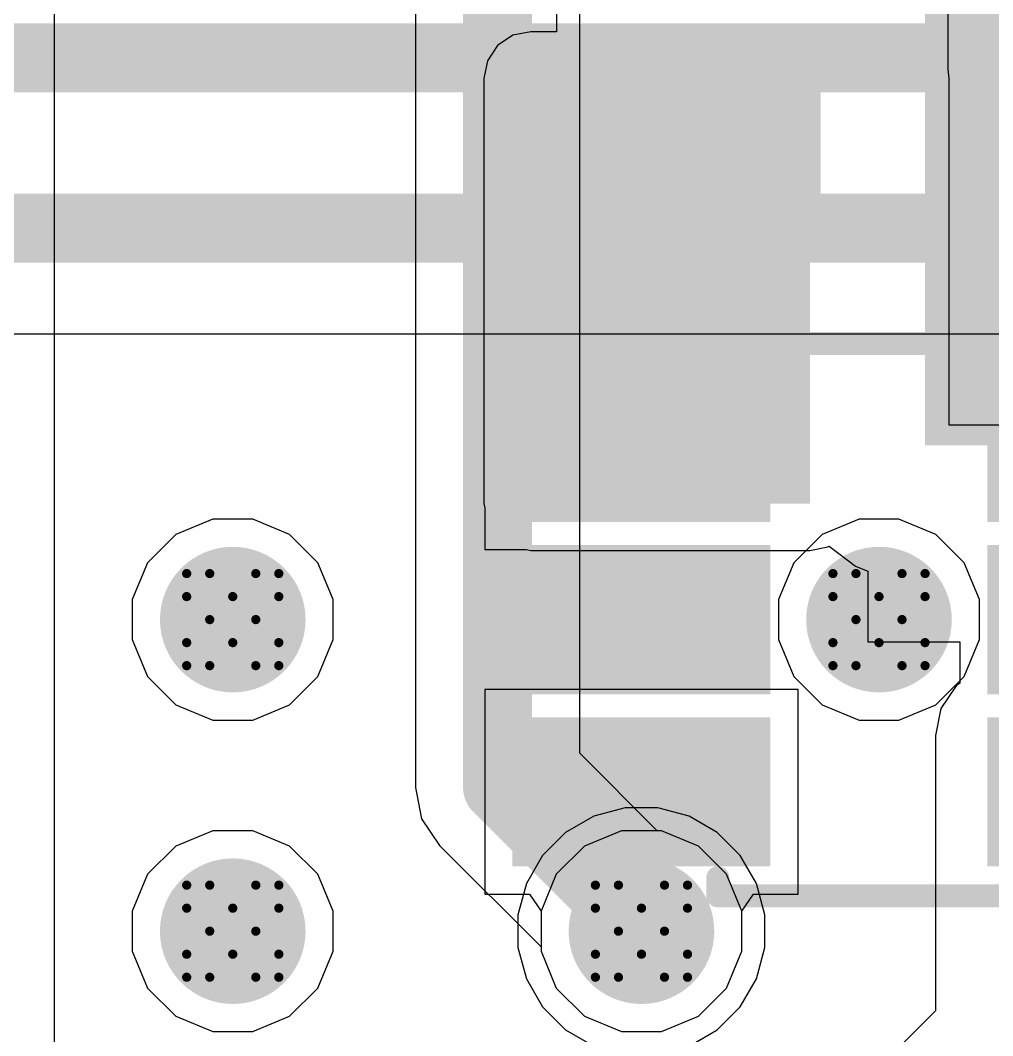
# Model space of a CAD drawing. Header units: inches. Extents: x 0 to 5379, y 0 to 5429.
# Drawn here: x 88.13 to 93.5, y 54.73 to 60.33 of the extents above; entities that cross this region are included whole.
import ezdxf

# ---------------------------------------------------------------- set-up
doc = ezdxf.new("R2010")
doc.units = ezdxf.units.IN
for name, color, linetype in [('Bottom Layer', 5, 'Continuous'), ('Bottom Solder', 6, 'Continuous'), ('Drill Drawing', 1, 'Continuous'), ('GND01', 16, 'Continuous'), ('GND02', 76, 'Continuous'), ('PWR', 156, 'Continuous'), ('SIG 01', 90, 'Continuous'), ('Top Layer', 1, 'Continuous'), ('Top Overlay', 2, 'Continuous'), ('Top Paste', 8, 'Continuous'), ('Top Solder', 216, 'Continuous'), ('Via Holes', 16, 'Continuous')]:
    doc.layers.add(name, color=color, linetype=linetype)

# ---------------------------------------------------------------- blocks, each defined once
blk = doc.blocks.new('SOT_23_6_46')
at = {"layer": 'Top Layer'}
for points in [[(-1.92, 1.26), (-0.7, 1.26), (-0.7, 0.64), (-1.92, 0.64)], [(0.7, 1.26), (1.92, 1.26), (1.92, 0.64), (0.7, 0.64)], [(-1.92, 0.31), (-0.7, 0.31), (-0.7, -0.31), (-1.92, -0.31)], [(0.7, 0.31), (1.92, 0.31), (1.92, -0.31), (0.7, -0.31)], [(-1.92, -0.64), (-0.7, -0.64), (-0.7, -1.26), (-1.92, -1.26)], [(0.7, -0.64), (1.92, -0.64), (1.92, -1.26), (0.7, -1.26)]]:
    blk.add_hatch(color=1, dxfattribs=at).paths.add_polyline_path(points)
at = {"layer": 'Top Paste'}
for points in [[(-1.92, 1.26), (-0.7, 1.26), (-0.7, 0.64), (-1.92, 0.64)], [(0.7, 1.26), (1.92, 1.26), (1.92, 0.64), (0.7, 0.64)], [(-1.92, 0.31), (-0.7, 0.31), (-0.7, -0.31), (-1.92, -0.31)], [(0.7, 0.31), (1.92, 0.31), (1.92, -0.31), (0.7, -0.31)], [(-1.92, -0.64), (-0.7, -0.64), (-0.7, -1.26), (-1.92, -1.26)], [(0.7, -0.64), (1.92, -0.64), (1.92, -1.26), (0.7, -1.26)]]:
    blk.add_hatch(color=8, dxfattribs=at).paths.add_polyline_path(points)
at = {"layer": 'Top Solder'}
for points in [[(-2.0216, 1.3616), (-0.5984, 1.3616), (-0.5984, 0.5384), (-2.0216, 0.5384)], [(0.5984, 1.3616), (2.0216, 1.3616), (2.0216, 0.5384), (0.5984, 0.5384)], [(-2.0216, 0.4116), (-0.5984, 0.4116), (-0.5984, -0.4116), (-2.0216, -0.4116)], [(0.5984, 0.4116), (2.0216, 0.4116), (2.0216, -0.4116), (0.5984, -0.4116)], [(-2.0216, -0.5384), (-0.5984, -0.5384), (-0.5984, -1.3616), (-2.0216, -1.3616)], [(0.5984, -0.5384), (2.0216, -0.5384), (2.0216, -1.3616), (0.5984, -1.3616)]]:
    blk.add_hatch(color=216, dxfattribs=at).paths.add_polyline_path(points)
at = {"layer": 'Top Overlay'}
for points in [[(-0.889, 1.524, 0.127, 0.127, 0), (0.8636, 1.524, 0.127, 0.127, 0)], [(-0.889, 1.424, 0.127, 0.127, 0), (-0.889, 1.524, 0.127, 0.127, 0)], [(0.8636, 1.424, 0.127, 0.127, 0), (0.8636, 1.524, 0.127, 0.127, 0)], [(-2.1844, 1.0922, 0.127, 0.127, 0), (-2.0574, 0.9652, 0.127, 0.127, 0)], [(-2.1844, 0.8382, 0.127, 0.127, 0), (-2.1844, 1.0922, 0.127, 0.127, 0)], [(-2.1844, 0.8382, 0.127, 0.127, 0), (-2.0574, 0.9652, 0.127, 0.127, 0)], [(-0.889, -1.524, 0.127, 0.127, 0), (-0.889, -1.424, 0.127, 0.127, 0)], [(0.8636, -1.524, 0.127, 0.127, 0), (0.8636, -1.424, 0.127, 0.127, 0)], [(-0.889, -1.524, 0.127, 0.127, 0), (0.8636, -1.524, 0.127, 0.127, 0)]]:
    blk.add_lwpolyline(points, format="xyseb", dxfattribs=at)
for points in [[(-0.9207, 1.524, 0.0635, 0.0635, 1), (-0.8572, 1.524, 0.0635, 0.0635, 1)], [(-0.9207, 1.524, 0.0635, 0.0635, 1), (-0.8572, 1.524, 0.0635, 0.0635, 1)], [(0.8318, 1.524, 0.0635, 0.0635, 1), (0.8953, 1.524, 0.0635, 0.0635, 1)], [(0.8318, 1.524, 0.0635, 0.0635, 1), (0.8953, 1.524, 0.0635, 0.0635, 1)], [(-0.9207, 1.424, 0.0635, 0.0635, 1), (-0.8572, 1.424, 0.0635, 0.0635, 1)], [(0.8318, 1.424, 0.0635, 0.0635, 1), (0.8953, 1.424, 0.0635, 0.0635, 1)], [(-2.2161, 1.0922, 0.0635, 0.0635, 1), (-2.1526, 1.0922, 0.0635, 0.0635, 1)], [(-2.2161, 1.0922, 0.0635, 0.0635, 1), (-2.1526, 1.0922, 0.0635, 0.0635, 1)], [(-2.0892, 0.9652, 0.0635, 0.0635, 1), (-2.0257, 0.9652, 0.0635, 0.0635, 1)], [(-2.0892, 0.9652, 0.0635, 0.0635, 1), (-2.0257, 0.9652, 0.0635, 0.0635, 1)], [(-2.2161, 0.8382, 0.0635, 0.0635, 1), (-2.1526, 0.8382, 0.0635, 0.0635, 1)], [(-2.2161, 0.8382, 0.0635, 0.0635, 1), (-2.1526, 0.8382, 0.0635, 0.0635, 1)], [(-0.9207, -1.424, 0.0635, 0.0635, 1), (-0.8572, -1.424, 0.0635, 0.0635, 1)], [(0.8318, -1.424, 0.0635, 0.0635, 1), (0.8953, -1.424, 0.0635, 0.0635, 1)], [(-0.9207, -1.524, 0.0635, 0.0635, 1), (-0.8572, -1.524, 0.0635, 0.0635, 1)], [(-0.9207, -1.524, 0.0635, 0.0635, 1), (-0.8572, -1.524, 0.0635, 0.0635, 1)], [(0.8318, -1.524, 0.0635, 0.0635, 1), (0.8953, -1.524, 0.0635, 0.0635, 1)], [(0.8318, -1.524, 0.0635, 0.0635, 1), (0.8953, -1.524, 0.0635, 0.0635, 1)]]:
    blk.add_lwpolyline(points, format="xyseb", close=True, dxfattribs=at)
blk = doc.blocks.new('C___0603_53')
at = {"layer": 'Top Layer'}
for points in [[(-0.381, 0.4445), (-0.381, -0.4445), (-1.143, -0.4445), (-1.143, 0.4445)], [(1.143, 0.4445), (1.143, -0.4445), (0.381, -0.4445), (0.381, 0.4445)]]:
    blk.add_hatch(color=1, dxfattribs=at).paths.add_polyline_path(points)
at = {"layer": 'Top Paste'}
for points in [[(-0.381, 0.4445), (-0.381, -0.4445), (-1.143, -0.4445), (-1.143, 0.4445)], [(1.143, 0.4445), (1.143, -0.4445), (0.381, -0.4445), (0.381, 0.4445)]]:
    blk.add_hatch(color=8, dxfattribs=at).paths.add_polyline_path(points)
at = {"layer": 'Top Solder'}
for points in [[(-0.321, 0.5045), (-0.321, -0.5045), (-1.203, -0.5045), (-1.203, 0.5045)], [(1.203, 0.5045), (1.203, -0.5045), (0.321, -0.5045), (0.321, 0.5045)]]:
    blk.add_hatch(color=216, dxfattribs=at).paths.add_polyline_path(points)
at = {"layer": 'Top Overlay'}
for points in [[(-1.2446, -0.5334, 0.127, 0.127, 0), (-1.2446, 0.5334, 0.127, 0.127, 0)], [(-1.2446, 0.5334, 0.127, 0.127, 0), (-0.4572, 0.5334, 0.127, 0.127, 0)], [(0.4572, 0.5334, 0.127, 0.127, 0), (1.2446, 0.5334, 0.127, 0.127, 0)], [(1.2446, -0.5334, 0.127, 0.127, 0), (1.2446, 0.5334, 0.127, 0.127, 0)], [(-1.2446, -0.5334, 0.127, 0.127, 0), (-0.4572, -0.5334, 0.127, 0.127, 0)], [(0.4572, -0.5334, 0.127, 0.127, 0), (1.2446, -0.5334, 0.127, 0.127, 0)]]:
    blk.add_lwpolyline(points, format="xyseb", dxfattribs=at)
for points in [[(-1.2764, 0.5334, 0.0635, 0.0635, 1), (-1.2128, 0.5334, 0.0635, 0.0635, 1)], [(-1.2764, 0.5334, 0.0635, 0.0635, 1), (-1.2128, 0.5334, 0.0635, 0.0635, 1)], [(-0.4889, 0.5334, 0.0635, 0.0635, 1), (-0.4254, 0.5334, 0.0635, 0.0635, 1)], [(0.4254, 0.5334, 0.0635, 0.0635, 1), (0.4889, 0.5334, 0.0635, 0.0635, 1)], [(1.2128, 0.5334, 0.0635, 0.0635, 1), (1.2764, 0.5334, 0.0635, 0.0635, 1)], [(1.2128, 0.5334, 0.0635, 0.0635, 1), (1.2764, 0.5334, 0.0635, 0.0635, 1)], [(-1.2764, -0.5334, 0.0635, 0.0635, 1), (-1.2128, -0.5334, 0.0635, 0.0635, 1)], [(-1.2764, -0.5334, 0.0635, 0.0635, 1), (-1.2128, -0.5334, 0.0635, 0.0635, 1)], [(-0.4889, -0.5334, 0.0635, 0.0635, 1), (-0.4254, -0.5334, 0.0635, 0.0635, 1)], [(0.4254, -0.5334, 0.0635, 0.0635, 1), (0.4889, -0.5334, 0.0635, 0.0635, 1)], [(1.2128, -0.5334, 0.0635, 0.0635, 1), (1.2764, -0.5334, 0.0635, 0.0635, 1)], [(1.2128, -0.5334, 0.0635, 0.0635, 1), (1.2764, -0.5334, 0.0635, 0.0635, 1)]]:
    blk.add_lwpolyline(points, format="xyseb", close=True, dxfattribs=at)

msp = doc.modelspace()

# ---------------------------------------------------------------- hatches: boundary and pattern name
at = {"layer": 'Bottom Layer'}
h = msp.add_hatch(color=5, dxfattribs=at)
edge = h.paths.add_edge_path()
edge.add_arc((89.3064, 57.0277), 0.3, 0, 360)
h = msp.add_hatch(color=5, dxfattribs=at)
edge = h.paths.add_edge_path()
edge.add_arc((92.8704, 57.0277), 0.3, 0, 360)
h = msp.add_hatch(color=5, dxfattribs=at)
edge = h.paths.add_edge_path()
edge.add_arc((89.3064, 55.3086), 0.3, 0, 360)
h = msp.add_hatch(color=5, dxfattribs=at)
edge = h.paths.add_edge_path()
edge.add_arc((91.5604, 55.3086), 0.3, 0, 360)
at = {"layer": 'Bottom Solder'}
h = msp.add_hatch(color=6, dxfattribs=at)
edge = h.paths.add_edge_path()
edge.add_arc((89.3064, 57.0277), 0.4016, 0, 360)
h = msp.add_hatch(color=6, dxfattribs=at)
edge = h.paths.add_edge_path()
edge.add_arc((92.8704, 57.0277), 0.4016, 0, 360)
h = msp.add_hatch(color=6, dxfattribs=at)
edge = h.paths.add_edge_path()
edge.add_arc((89.3064, 55.3086), 0.4016, 0, 360)
h = msp.add_hatch(color=6, dxfattribs=at)
edge = h.paths.add_edge_path()
edge.add_arc((91.5604, 55.3086), 0.4016, 0, 360)
at = {"layer": 'GND01'}
h = msp.add_hatch(color=16, dxfattribs=at)
edge = h.paths.add_edge_path()
edge.add_arc((89.3064, 57.0277), 0.3, 0, 360)
h = msp.add_hatch(color=16, dxfattribs=at)
edge = h.paths.add_edge_path()
edge.add_arc((92.8704, 57.0277), 0.3, 0, 360)
h = msp.add_hatch(color=16, dxfattribs=at)
edge = h.paths.add_edge_path()
edge.add_arc((89.3064, 55.3086), 0.3, 0, 360)
h = msp.add_hatch(color=16, dxfattribs=at)
edge = h.paths.add_edge_path()
edge.add_arc((91.5604, 55.3086), 0.3, 0, 360)
at = {"layer": 'GND02'}
h = msp.add_hatch(color=76, dxfattribs=at)
edge = h.paths.add_edge_path()
edge.add_arc((89.3064, 57.0277), 0.3, 0, 360)
h = msp.add_hatch(color=76, dxfattribs=at)
edge = h.paths.add_edge_path()
edge.add_arc((92.8704, 57.0277), 0.3, 0, 360)
h = msp.add_hatch(color=76, dxfattribs=at)
edge = h.paths.add_edge_path()
edge.add_arc((89.3064, 55.3086), 0.3, 0, 360)
h = msp.add_hatch(color=76, dxfattribs=at)
edge = h.paths.add_edge_path()
edge.add_arc((91.5604, 55.3086), 0.3, 0, 360)
at = {"layer": 'PWR'}
h = msp.add_hatch(color=156, dxfattribs=at)
edge = h.paths.add_edge_path()
edge.add_arc((89.3064, 57.0277), 0.3, 0, 360)
h = msp.add_hatch(color=156, dxfattribs=at)
edge = h.paths.add_edge_path()
edge.add_arc((92.8704, 57.0277), 0.3, 0, 360)
h = msp.add_hatch(color=156, dxfattribs=at)
edge = h.paths.add_edge_path()
edge.add_arc((89.3064, 55.3086), 0.3, 0, 360)
h = msp.add_hatch(color=156, dxfattribs=at)
edge = h.paths.add_edge_path()
edge.add_arc((91.5604, 55.3086), 0.3, 0, 360)
at = {"layer": 'SIG 01'}
h = msp.add_hatch(color=90, dxfattribs=at)
edge = h.paths.add_edge_path()
edge.add_arc((89.3064, 57.0277), 0.3, 0, 360)
h = msp.add_hatch(color=90, dxfattribs=at)
edge = h.paths.add_edge_path()
edge.add_arc((92.8704, 57.0277), 0.3, 0, 360)
h = msp.add_hatch(color=90, dxfattribs=at)
edge = h.paths.add_edge_path()
edge.add_arc((89.3064, 55.3086), 0.3, 0, 360)
h = msp.add_hatch(color=90, dxfattribs=at)
edge = h.paths.add_edge_path()
edge.add_arc((91.5604, 55.3086), 0.3, 0, 360)
at = {"layer": 'Top Layer'}
for points in [[(93.1244, 57.9884), (97.2184, 57.9884), (97.2184, 61.0949), (93.1244, 61.0949)], [(90.9504, 57.6677), (92.4894, 57.6677), (92.4894, 60.0122), (90.9504, 60.0122)]]:
    msp.add_hatch(color=1, dxfattribs=at).paths.add_polyline_path(points)
h = msp.add_hatch(color=1, dxfattribs=at)
edge = h.paths.add_edge_path()
edge.add_arc((89.3064, 57.0277), 0.3, 0, 360)
h = msp.add_hatch(color=1, dxfattribs=at)
edge = h.paths.add_edge_path()
edge.add_arc((92.8704, 57.0277), 0.3, 0, 360)
h = msp.add_hatch(color=1, dxfattribs=at)
edge = h.paths.add_edge_path()
edge.add_arc((89.3064, 55.3086), 0.3, 0, 360)
h = msp.add_hatch(color=1, dxfattribs=at)
edge = h.paths.add_edge_path()
edge.add_arc((91.5604, 55.3086), 0.3, 0, 360)
at = {"layer": 'Top Solder'}
h = msp.add_hatch(color=216, dxfattribs=at)
edge = h.paths.add_edge_path()
edge.add_arc((89.3064, 57.0277), 0.4016, 0, 360)
h = msp.add_hatch(color=216, dxfattribs=at)
edge = h.paths.add_edge_path()
edge.add_arc((92.8704, 57.0277), 0.4016, 0, 360)
h = msp.add_hatch(color=216, dxfattribs=at)
edge = h.paths.add_edge_path()
edge.add_arc((89.3064, 55.3086), 0.4016, 0, 360)
h = msp.add_hatch(color=216, dxfattribs=at)
edge = h.paths.add_edge_path()
edge.add_arc((91.5604, 55.3086), 0.4016, 0, 360)
at = {"layer": 'Via Holes'}
h = msp.add_hatch(color=7, dxfattribs=at)
edge = h.paths.add_edge_path()
edge.add_arc((89.3064, 57.0277), 0.15, 0, 360)
h = msp.add_hatch(color=7, dxfattribs=at)
edge = h.paths.add_edge_path()
edge.add_arc((92.8704, 57.0277), 0.15, 0, 360)
h = msp.add_hatch(color=7, dxfattribs=at)
edge = h.paths.add_edge_path()
edge.add_arc((89.3064, 55.3086), 0.15, 0, 360)
h = msp.add_hatch(color=7, dxfattribs=at)
edge = h.paths.add_edge_path()
edge.add_arc((91.5604, 55.3086), 0.15, 0, 360)

# ---------------------------------------------------------------- linework, layer by layer
at = {"layer": 'Bottom Layer'}
for p, q in [((91.4502, 55.8626), (91.2466, 55.7783)), ((91.6706, 55.8626), (91.4502, 55.8626)), ((91.8742, 55.7783), (91.6706, 55.8626)), ((91.2466, 55.7783), (91.0907, 55.6224)), ((92.0301, 55.6224), (91.8742, 55.7783)), ((91.0907, 55.6224), (91.0064, 55.4188)), ((92.1144, 55.4188), (92.0301, 55.6224)), ((91.0064, 55.4188), (91.0064, 55.1984)), ((92.1144, 55.1984), (92.1144, 55.4188)), ((91.0064, 55.1984), (91.0907, 54.9948)), ((92.0301, 54.9948), (92.1144, 55.1984)), ((91.0907, 54.9948), (91.2466, 54.8389)), ((91.8742, 54.8389), (92.0301, 54.9948)), ((91.2466, 54.8389), (91.4502, 54.7546)), ((91.6706, 54.7546), (91.8742, 54.8389)), ((91.4502, 54.7546), (91.6706, 54.7546))]:
    msp.add_line(p, q, dxfattribs=at)
at = {"layer": 'Drill Drawing'}
for points in [[(89.0524, 57.1547, 0.0508, 0.0508, 0), (89.0524, 57.2817, 0.0508, 0.0508, 0)], [(89.0524, 57.2817, 0.0508, 0.0508, 0), (89.1794, 57.2817, 0.0508, 0.0508, 0)], [(89.1794, 57.2817, 0.0508, 0.0508, 0), (89.3064, 57.1547, 0.0508, 0.0508, 0)], [(89.3064, 57.1547, 0.0508, 0.0508, 0), (89.4334, 57.2817, 0.0508, 0.0508, 0)], [(89.4334, 57.2817, 0.0508, 0.0508, 0), (89.5604, 57.2817, 0.0508, 0.0508, 0)], [(89.5604, 57.1547, 0.0508, 0.0508, 0), (89.5604, 57.2817, 0.0508, 0.0508, 0)], [(92.6164, 57.1547, 0.0508, 0.0508, 0), (92.6164, 57.2817, 0.0508, 0.0508, 0)], [(92.6164, 57.2817, 0.0508, 0.0508, 0), (92.7434, 57.2817, 0.0508, 0.0508, 0)], [(92.7434, 57.2817, 0.0508, 0.0508, 0), (92.8704, 57.1547, 0.0508, 0.0508, 0)], [(92.8704, 57.1547, 0.0508, 0.0508, 0), (92.9974, 57.2817, 0.0508, 0.0508, 0)], [(92.9974, 57.2817, 0.0508, 0.0508, 0), (93.1244, 57.2817, 0.0508, 0.0508, 0)], [(93.1244, 57.1547, 0.0508, 0.0508, 0), (93.1244, 57.2817, 0.0508, 0.0508, 0)], [(89.0524, 57.1547, 0.0508, 0.0508, 0), (89.1794, 57.0277, 0.0508, 0.0508, 0)], [(89.4334, 57.0277, 0.0508, 0.0508, 0), (89.5604, 57.1547, 0.0508, 0.0508, 0)], [(92.6164, 57.1547, 0.0508, 0.0508, 0), (92.7434, 57.0277, 0.0508, 0.0508, 0)], [(92.9974, 57.0277, 0.0508, 0.0508, 0), (93.1244, 57.1547, 0.0508, 0.0508, 0)], [(89.0524, 56.9007, 0.0508, 0.0508, 0), (89.1794, 57.0277, 0.0508, 0.0508, 0)], [(89.4334, 57.0277, 0.0508, 0.0508, 0), (89.5604, 56.9007, 0.0508, 0.0508, 0)], [(92.6164, 56.9007, 0.0508, 0.0508, 0), (92.7434, 57.0277, 0.0508, 0.0508, 0)], [(92.9974, 57.0277, 0.0508, 0.0508, 0), (93.1244, 56.9007, 0.0508, 0.0508, 0)], [(89.0524, 56.7737, 0.0508, 0.0508, 0), (89.0524, 56.9007, 0.0508, 0.0508, 0)], [(89.1794, 56.7737, 0.0508, 0.0508, 0), (89.3064, 56.9007, 0.0508, 0.0508, 0)], [(89.3064, 56.9007, 0.0508, 0.0508, 0), (89.4334, 56.7737, 0.0508, 0.0508, 0)], [(89.5604, 56.7737, 0.0508, 0.0508, 0), (89.5604, 56.9007, 0.0508, 0.0508, 0)], [(92.6164, 56.7737, 0.0508, 0.0508, 0), (92.6164, 56.9007, 0.0508, 0.0508, 0)], [(92.7434, 56.7737, 0.0508, 0.0508, 0), (92.8704, 56.9007, 0.0508, 0.0508, 0)], [(92.8704, 56.9007, 0.0508, 0.0508, 0), (92.9974, 56.7737, 0.0508, 0.0508, 0)], [(93.1244, 56.7737, 0.0508, 0.0508, 0), (93.1244, 56.9007, 0.0508, 0.0508, 0)], [(89.0524, 56.7737, 0.0508, 0.0508, 0), (89.1794, 56.7737, 0.0508, 0.0508, 0)], [(89.4334, 56.7737, 0.0508, 0.0508, 0), (89.5604, 56.7737, 0.0508, 0.0508, 0)], [(92.6164, 56.7737, 0.0508, 0.0508, 0), (92.7434, 56.7737, 0.0508, 0.0508, 0)], [(92.9974, 56.7737, 0.0508, 0.0508, 0), (93.1244, 56.7737, 0.0508, 0.0508, 0)], [(89.0524, 55.4356, 0.0508, 0.0508, 0), (89.0524, 55.5626, 0.0508, 0.0508, 0)], [(89.0524, 55.5626, 0.0508, 0.0508, 0), (89.1794, 55.5626, 0.0508, 0.0508, 0)], [(89.1794, 55.5626, 0.0508, 0.0508, 0), (89.3064, 55.4356, 0.0508, 0.0508, 0)], [(89.3064, 55.4356, 0.0508, 0.0508, 0), (89.4334, 55.5626, 0.0508, 0.0508, 0)], [(89.4334, 55.5626, 0.0508, 0.0508, 0), (89.5604, 55.5626, 0.0508, 0.0508, 0)], [(89.5604, 55.4356, 0.0508, 0.0508, 0), (89.5604, 55.5626, 0.0508, 0.0508, 0)], [(91.3064, 55.4356, 0.0508, 0.0508, 0), (91.3064, 55.5626, 0.0508, 0.0508, 0)], [(91.3064, 55.5626, 0.0508, 0.0508, 0), (91.4334, 55.5626, 0.0508, 0.0508, 0)], [(91.4334, 55.5626, 0.0508, 0.0508, 0), (91.5604, 55.4356, 0.0508, 0.0508, 0)], [(91.5604, 55.4356, 0.0508, 0.0508, 0), (91.6874, 55.5626, 0.0508, 0.0508, 0)], [(91.6874, 55.5626, 0.0508, 0.0508, 0), (91.8144, 55.5626, 0.0508, 0.0508, 0)], [(91.8144, 55.4356, 0.0508, 0.0508, 0), (91.8144, 55.5626, 0.0508, 0.0508, 0)], [(89.0524, 55.4356, 0.0508, 0.0508, 0), (89.1794, 55.3086, 0.0508, 0.0508, 0)], [(89.4334, 55.3086, 0.0508, 0.0508, 0), (89.5604, 55.4356, 0.0508, 0.0508, 0)], [(91.3064, 55.4356, 0.0508, 0.0508, 0), (91.4334, 55.3086, 0.0508, 0.0508, 0)], [(91.6874, 55.3086, 0.0508, 0.0508, 0), (91.8144, 55.4356, 0.0508, 0.0508, 0)], [(89.0524, 55.1816, 0.0508, 0.0508, 0), (89.1794, 55.3086, 0.0508, 0.0508, 0)], [(89.4334, 55.3086, 0.0508, 0.0508, 0), (89.5604, 55.1816, 0.0508, 0.0508, 0)], [(91.3064, 55.1816, 0.0508, 0.0508, 0), (91.4334, 55.3086, 0.0508, 0.0508, 0)], [(91.6874, 55.3086, 0.0508, 0.0508, 0), (91.8144, 55.1816, 0.0508, 0.0508, 0)], [(89.0524, 55.0546, 0.0508, 0.0508, 0), (89.0524, 55.1816, 0.0508, 0.0508, 0)], [(89.1794, 55.0546, 0.0508, 0.0508, 0), (89.3064, 55.1816, 0.0508, 0.0508, 0)], [(89.3064, 55.1816, 0.0508, 0.0508, 0), (89.4334, 55.0546, 0.0508, 0.0508, 0)], [(89.5604, 55.0546, 0.0508, 0.0508, 0), (89.5604, 55.1816, 0.0508, 0.0508, 0)], [(91.3064, 55.0546, 0.0508, 0.0508, 0), (91.3064, 55.1816, 0.0508, 0.0508, 0)], [(91.4334, 55.0546, 0.0508, 0.0508, 0), (91.5604, 55.1816, 0.0508, 0.0508, 0)], [(91.5604, 55.1816, 0.0508, 0.0508, 0), (91.6874, 55.0546, 0.0508, 0.0508, 0)], [(91.8144, 55.0546, 0.0508, 0.0508, 0), (91.8144, 55.1816, 0.0508, 0.0508, 0)], [(89.0524, 55.0546, 0.0508, 0.0508, 0), (89.1794, 55.0546, 0.0508, 0.0508, 0)], [(89.4334, 55.0546, 0.0508, 0.0508, 0), (89.5604, 55.0546, 0.0508, 0.0508, 0)], [(91.3064, 55.0546, 0.0508, 0.0508, 0), (91.4334, 55.0546, 0.0508, 0.0508, 0)], [(91.6874, 55.0546, 0.0508, 0.0508, 0), (91.8144, 55.0546, 0.0508, 0.0508, 0)]]:
    msp.add_lwpolyline(points, format="xyseb", dxfattribs=at)
for points in [[(89.0397, 57.2817, 0.0254, 0.0254, 1), (89.0651, 57.2817, 0.0254, 0.0254, 1)], [(89.0397, 57.2817, 0.0254, 0.0254, 1), (89.0651, 57.2817, 0.0254, 0.0254, 1)], [(89.1667, 57.2817, 0.0254, 0.0254, 1), (89.1921, 57.2817, 0.0254, 0.0254, 1)], [(89.1667, 57.2817, 0.0254, 0.0254, 1), (89.1921, 57.2817, 0.0254, 0.0254, 1)], [(89.4207, 57.2817, 0.0254, 0.0254, 1), (89.4461, 57.2817, 0.0254, 0.0254, 1)], [(89.4207, 57.2817, 0.0254, 0.0254, 1), (89.4461, 57.2817, 0.0254, 0.0254, 1)], [(89.5477, 57.2817, 0.0254, 0.0254, 1), (89.5731, 57.2817, 0.0254, 0.0254, 1)], [(89.5477, 57.2817, 0.0254, 0.0254, 1), (89.5731, 57.2817, 0.0254, 0.0254, 1)], [(92.6037, 57.2817, 0.0254, 0.0254, 1), (92.6291, 57.2817, 0.0254, 0.0254, 1)], [(92.6037, 57.2817, 0.0254, 0.0254, 1), (92.6291, 57.2817, 0.0254, 0.0254, 1)], [(92.7307, 57.2817, 0.0254, 0.0254, 1), (92.7561, 57.2817, 0.0254, 0.0254, 1)], [(92.7307, 57.2817, 0.0254, 0.0254, 1), (92.7561, 57.2817, 0.0254, 0.0254, 1)], [(92.9847, 57.2817, 0.0254, 0.0254, 1), (93.0101, 57.2817, 0.0254, 0.0254, 1)], [(92.9847, 57.2817, 0.0254, 0.0254, 1), (93.0101, 57.2817, 0.0254, 0.0254, 1)], [(93.1117, 57.2817, 0.0254, 0.0254, 1), (93.1371, 57.2817, 0.0254, 0.0254, 1)], [(93.1117, 57.2817, 0.0254, 0.0254, 1), (93.1371, 57.2817, 0.0254, 0.0254, 1)], [(89.0397, 57.1547, 0.0254, 0.0254, 1), (89.0651, 57.1547, 0.0254, 0.0254, 1)], [(89.0397, 57.1547, 0.0254, 0.0254, 1), (89.0651, 57.1547, 0.0254, 0.0254, 1)], [(89.2937, 57.1547, 0.0254, 0.0254, 1), (89.3191, 57.1547, 0.0254, 0.0254, 1)], [(89.2937, 57.1547, 0.0254, 0.0254, 1), (89.3191, 57.1547, 0.0254, 0.0254, 1)], [(89.5477, 57.1547, 0.0254, 0.0254, 1), (89.5731, 57.1547, 0.0254, 0.0254, 1)], [(89.5477, 57.1547, 0.0254, 0.0254, 1), (89.5731, 57.1547, 0.0254, 0.0254, 1)], [(92.6037, 57.1547, 0.0254, 0.0254, 1), (92.6291, 57.1547, 0.0254, 0.0254, 1)], [(92.6037, 57.1547, 0.0254, 0.0254, 1), (92.6291, 57.1547, 0.0254, 0.0254, 1)], [(92.8577, 57.1547, 0.0254, 0.0254, 1), (92.8831, 57.1547, 0.0254, 0.0254, 1)], [(92.8577, 57.1547, 0.0254, 0.0254, 1), (92.8831, 57.1547, 0.0254, 0.0254, 1)], [(93.1117, 57.1547, 0.0254, 0.0254, 1), (93.1371, 57.1547, 0.0254, 0.0254, 1)], [(93.1117, 57.1547, 0.0254, 0.0254, 1), (93.1371, 57.1547, 0.0254, 0.0254, 1)], [(89.1667, 57.0277, 0.0254, 0.0254, 1), (89.1921, 57.0277, 0.0254, 0.0254, 1)], [(89.1667, 57.0277, 0.0254, 0.0254, 1), (89.1921, 57.0277, 0.0254, 0.0254, 1)], [(89.4207, 57.0277, 0.0254, 0.0254, 1), (89.4461, 57.0277, 0.0254, 0.0254, 1)], [(89.4207, 57.0277, 0.0254, 0.0254, 1), (89.4461, 57.0277, 0.0254, 0.0254, 1)], [(92.7307, 57.0277, 0.0254, 0.0254, 1), (92.7561, 57.0277, 0.0254, 0.0254, 1)], [(92.7307, 57.0277, 0.0254, 0.0254, 1), (92.7561, 57.0277, 0.0254, 0.0254, 1)], [(92.9847, 57.0277, 0.0254, 0.0254, 1), (93.0101, 57.0277, 0.0254, 0.0254, 1)], [(92.9847, 57.0277, 0.0254, 0.0254, 1), (93.0101, 57.0277, 0.0254, 0.0254, 1)], [(89.0397, 56.9007, 0.0254, 0.0254, 1), (89.0651, 56.9007, 0.0254, 0.0254, 1)], [(89.0397, 56.9007, 0.0254, 0.0254, 1), (89.0651, 56.9007, 0.0254, 0.0254, 1)], [(89.2937, 56.9007, 0.0254, 0.0254, 1), (89.3191, 56.9007, 0.0254, 0.0254, 1)], [(89.2937, 56.9007, 0.0254, 0.0254, 1), (89.3191, 56.9007, 0.0254, 0.0254, 1)], [(89.5477, 56.9007, 0.0254, 0.0254, 1), (89.5731, 56.9007, 0.0254, 0.0254, 1)], [(89.5477, 56.9007, 0.0254, 0.0254, 1), (89.5731, 56.9007, 0.0254, 0.0254, 1)], [(92.6037, 56.9007, 0.0254, 0.0254, 1), (92.6291, 56.9007, 0.0254, 0.0254, 1)], [(92.6037, 56.9007, 0.0254, 0.0254, 1), (92.6291, 56.9007, 0.0254, 0.0254, 1)], [(92.8577, 56.9007, 0.0254, 0.0254, 1), (92.8831, 56.9007, 0.0254, 0.0254, 1)], [(92.8577, 56.9007, 0.0254, 0.0254, 1), (92.8831, 56.9007, 0.0254, 0.0254, 1)], [(93.1117, 56.9007, 0.0254, 0.0254, 1), (93.1371, 56.9007, 0.0254, 0.0254, 1)], [(93.1117, 56.9007, 0.0254, 0.0254, 1), (93.1371, 56.9007, 0.0254, 0.0254, 1)], [(89.0397, 56.7737, 0.0254, 0.0254, 1), (89.0651, 56.7737, 0.0254, 0.0254, 1)], [(89.0397, 56.7737, 0.0254, 0.0254, 1), (89.0651, 56.7737, 0.0254, 0.0254, 1)], [(89.1667, 56.7737, 0.0254, 0.0254, 1), (89.1921, 56.7737, 0.0254, 0.0254, 1)], [(89.1667, 56.7737, 0.0254, 0.0254, 1), (89.1921, 56.7737, 0.0254, 0.0254, 1)], [(89.4207, 56.7737, 0.0254, 0.0254, 1), (89.4461, 56.7737, 0.0254, 0.0254, 1)], [(89.4207, 56.7737, 0.0254, 0.0254, 1), (89.4461, 56.7737, 0.0254, 0.0254, 1)], [(89.5477, 56.7737, 0.0254, 0.0254, 1), (89.5731, 56.7737, 0.0254, 0.0254, 1)], [(89.5477, 56.7737, 0.0254, 0.0254, 1), (89.5731, 56.7737, 0.0254, 0.0254, 1)], [(92.6037, 56.7737, 0.0254, 0.0254, 1), (92.6291, 56.7737, 0.0254, 0.0254, 1)], [(92.6037, 56.7737, 0.0254, 0.0254, 1), (92.6291, 56.7737, 0.0254, 0.0254, 1)], [(92.7307, 56.7737, 0.0254, 0.0254, 1), (92.7561, 56.7737, 0.0254, 0.0254, 1)], [(92.7307, 56.7737, 0.0254, 0.0254, 1), (92.7561, 56.7737, 0.0254, 0.0254, 1)], [(92.9847, 56.7737, 0.0254, 0.0254, 1), (93.0101, 56.7737, 0.0254, 0.0254, 1)], [(92.9847, 56.7737, 0.0254, 0.0254, 1), (93.0101, 56.7737, 0.0254, 0.0254, 1)], [(93.1117, 56.7737, 0.0254, 0.0254, 1), (93.1371, 56.7737, 0.0254, 0.0254, 1)], [(93.1117, 56.7737, 0.0254, 0.0254, 1), (93.1371, 56.7737, 0.0254, 0.0254, 1)], [(89.0397, 55.5626, 0.0254, 0.0254, 1), (89.0651, 55.5626, 0.0254, 0.0254, 1)], [(89.0397, 55.5626, 0.0254, 0.0254, 1), (89.0651, 55.5626, 0.0254, 0.0254, 1)], [(89.1667, 55.5626, 0.0254, 0.0254, 1), (89.1921, 55.5626, 0.0254, 0.0254, 1)], [(89.1667, 55.5626, 0.0254, 0.0254, 1), (89.1921, 55.5626, 0.0254, 0.0254, 1)], [(89.4207, 55.5626, 0.0254, 0.0254, 1), (89.4461, 55.5626, 0.0254, 0.0254, 1)], [(89.4207, 55.5626, 0.0254, 0.0254, 1), (89.4461, 55.5626, 0.0254, 0.0254, 1)], [(89.5477, 55.5626, 0.0254, 0.0254, 1), (89.5731, 55.5626, 0.0254, 0.0254, 1)], [(89.5477, 55.5626, 0.0254, 0.0254, 1), (89.5731, 55.5626, 0.0254, 0.0254, 1)], [(91.2937, 55.5626, 0.0254, 0.0254, 1), (91.3191, 55.5626, 0.0254, 0.0254, 1)], [(91.2937, 55.5626, 0.0254, 0.0254, 1), (91.3191, 55.5626, 0.0254, 0.0254, 1)], [(91.4207, 55.5626, 0.0254, 0.0254, 1), (91.4461, 55.5626, 0.0254, 0.0254, 1)], [(91.4207, 55.5626, 0.0254, 0.0254, 1), (91.4461, 55.5626, 0.0254, 0.0254, 1)], [(91.6747, 55.5626, 0.0254, 0.0254, 1), (91.7001, 55.5626, 0.0254, 0.0254, 1)], [(91.6747, 55.5626, 0.0254, 0.0254, 1), (91.7001, 55.5626, 0.0254, 0.0254, 1)], [(91.8017, 55.5626, 0.0254, 0.0254, 1), (91.8271, 55.5626, 0.0254, 0.0254, 1)], [(91.8017, 55.5626, 0.0254, 0.0254, 1), (91.8271, 55.5626, 0.0254, 0.0254, 1)], [(89.0397, 55.4356, 0.0254, 0.0254, 1), (89.0651, 55.4356, 0.0254, 0.0254, 1)], [(89.0397, 55.4356, 0.0254, 0.0254, 1), (89.0651, 55.4356, 0.0254, 0.0254, 1)], [(89.2937, 55.4356, 0.0254, 0.0254, 1), (89.3191, 55.4356, 0.0254, 0.0254, 1)], [(89.2937, 55.4356, 0.0254, 0.0254, 1), (89.3191, 55.4356, 0.0254, 0.0254, 1)], [(89.5477, 55.4356, 0.0254, 0.0254, 1), (89.5731, 55.4356, 0.0254, 0.0254, 1)], [(89.5477, 55.4356, 0.0254, 0.0254, 1), (89.5731, 55.4356, 0.0254, 0.0254, 1)], [(91.2937, 55.4356, 0.0254, 0.0254, 1), (91.3191, 55.4356, 0.0254, 0.0254, 1)], [(91.2937, 55.4356, 0.0254, 0.0254, 1), (91.3191, 55.4356, 0.0254, 0.0254, 1)], [(91.5477, 55.4356, 0.0254, 0.0254, 1), (91.5731, 55.4356, 0.0254, 0.0254, 1)], [(91.5477, 55.4356, 0.0254, 0.0254, 1), (91.5731, 55.4356, 0.0254, 0.0254, 1)], [(91.8017, 55.4356, 0.0254, 0.0254, 1), (91.8271, 55.4356, 0.0254, 0.0254, 1)], [(91.8017, 55.4356, 0.0254, 0.0254, 1), (91.8271, 55.4356, 0.0254, 0.0254, 1)], [(89.1667, 55.3086, 0.0254, 0.0254, 1), (89.1921, 55.3086, 0.0254, 0.0254, 1)], [(89.1667, 55.3086, 0.0254, 0.0254, 1), (89.1921, 55.3086, 0.0254, 0.0254, 1)], [(89.4207, 55.3086, 0.0254, 0.0254, 1), (89.4461, 55.3086, 0.0254, 0.0254, 1)], [(89.4207, 55.3086, 0.0254, 0.0254, 1), (89.4461, 55.3086, 0.0254, 0.0254, 1)], [(91.4207, 55.3086, 0.0254, 0.0254, 1), (91.4461, 55.3086, 0.0254, 0.0254, 1)], [(91.4207, 55.3086, 0.0254, 0.0254, 1), (91.4461, 55.3086, 0.0254, 0.0254, 1)], [(91.6747, 55.3086, 0.0254, 0.0254, 1), (91.7001, 55.3086, 0.0254, 0.0254, 1)], [(91.6747, 55.3086, 0.0254, 0.0254, 1), (91.7001, 55.3086, 0.0254, 0.0254, 1)], [(89.0397, 55.1816, 0.0254, 0.0254, 1), (89.0651, 55.1816, 0.0254, 0.0254, 1)], [(89.0397, 55.1816, 0.0254, 0.0254, 1), (89.0651, 55.1816, 0.0254, 0.0254, 1)], [(89.2937, 55.1816, 0.0254, 0.0254, 1), (89.3191, 55.1816, 0.0254, 0.0254, 1)], [(89.2937, 55.1816, 0.0254, 0.0254, 1), (89.3191, 55.1816, 0.0254, 0.0254, 1)], [(89.5477, 55.1816, 0.0254, 0.0254, 1), (89.5731, 55.1816, 0.0254, 0.0254, 1)], [(89.5477, 55.1816, 0.0254, 0.0254, 1), (89.5731, 55.1816, 0.0254, 0.0254, 1)], [(91.2937, 55.1816, 0.0254, 0.0254, 1), (91.3191, 55.1816, 0.0254, 0.0254, 1)], [(91.2937, 55.1816, 0.0254, 0.0254, 1), (91.3191, 55.1816, 0.0254, 0.0254, 1)], [(91.5477, 55.1816, 0.0254, 0.0254, 1), (91.5731, 55.1816, 0.0254, 0.0254, 1)], [(91.5477, 55.1816, 0.0254, 0.0254, 1), (91.5731, 55.1816, 0.0254, 0.0254, 1)], [(91.8017, 55.1816, 0.0254, 0.0254, 1), (91.8271, 55.1816, 0.0254, 0.0254, 1)], [(91.8017, 55.1816, 0.0254, 0.0254, 1), (91.8271, 55.1816, 0.0254, 0.0254, 1)], [(89.0397, 55.0546, 0.0254, 0.0254, 1), (89.0651, 55.0546, 0.0254, 0.0254, 1)], [(89.0397, 55.0546, 0.0254, 0.0254, 1), (89.0651, 55.0546, 0.0254, 0.0254, 1)], [(89.1667, 55.0546, 0.0254, 0.0254, 1), (89.1921, 55.0546, 0.0254, 0.0254, 1)], [(89.1667, 55.0546, 0.0254, 0.0254, 1), (89.1921, 55.0546, 0.0254, 0.0254, 1)], [(89.4207, 55.0546, 0.0254, 0.0254, 1), (89.4461, 55.0546, 0.0254, 0.0254, 1)], [(89.4207, 55.0546, 0.0254, 0.0254, 1), (89.4461, 55.0546, 0.0254, 0.0254, 1)], [(89.5477, 55.0546, 0.0254, 0.0254, 1), (89.5731, 55.0546, 0.0254, 0.0254, 1)], [(89.5477, 55.0546, 0.0254, 0.0254, 1), (89.5731, 55.0546, 0.0254, 0.0254, 1)], [(91.2937, 55.0546, 0.0254, 0.0254, 1), (91.3191, 55.0546, 0.0254, 0.0254, 1)], [(91.2937, 55.0546, 0.0254, 0.0254, 1), (91.3191, 55.0546, 0.0254, 0.0254, 1)], [(91.4207, 55.0546, 0.0254, 0.0254, 1), (91.4461, 55.0546, 0.0254, 0.0254, 1)], [(91.4207, 55.0546, 0.0254, 0.0254, 1), (91.4461, 55.0546, 0.0254, 0.0254, 1)], [(91.6747, 55.0546, 0.0254, 0.0254, 1), (91.7001, 55.0546, 0.0254, 0.0254, 1)], [(91.6747, 55.0546, 0.0254, 0.0254, 1), (91.7001, 55.0546, 0.0254, 0.0254, 1)], [(91.8017, 55.0546, 0.0254, 0.0254, 1), (91.8271, 55.0546, 0.0254, 0.0254, 1)], [(91.8017, 55.0546, 0.0254, 0.0254, 1), (91.8271, 55.0546, 0.0254, 0.0254, 1)]]:
    msp.add_lwpolyline(points, format="xyseb", close=True, dxfattribs=at)
at = {"layer": 'GND01'}
for p, q in [((91.4502, 55.8626), (91.2466, 55.7783)), ((91.6706, 55.8626), (91.4502, 55.8626)), ((91.8742, 55.7783), (91.6706, 55.8626)), ((91.2466, 55.7783), (91.0907, 55.6224)), ((92.0301, 55.6224), (91.8742, 55.7783)), ((91.0907, 55.6224), (91.0064, 55.4188)), ((92.1144, 55.4188), (92.0301, 55.6224)), ((91.0064, 55.4188), (91.0064, 55.1984)), ((92.1144, 55.1984), (92.1144, 55.4188)), ((91.0064, 55.1984), (91.0907, 54.9948)), ((92.0301, 54.9948), (92.1144, 55.1984)), ((91.0907, 54.9948), (91.2466, 54.8389)), ((91.8742, 54.8389), (92.0301, 54.9948)), ((91.2466, 54.8389), (91.4502, 54.7546)), ((91.6706, 54.7546), (91.8742, 54.8389)), ((91.4502, 54.7546), (91.6706, 54.7546))]:
    msp.add_line(p, q, dxfattribs=at)
at = {"layer": 'GND02'}
for p, q in [((91.4502, 55.8626), (91.2466, 55.7783)), ((91.6706, 55.8626), (91.4502, 55.8626)), ((91.8742, 55.7783), (91.6706, 55.8626)), ((91.2466, 55.7783), (91.0907, 55.6224)), ((92.0301, 55.6224), (91.8742, 55.7783)), ((91.0907, 55.6224), (91.0064, 55.4188)), ((92.1144, 55.4188), (92.0301, 55.6224)), ((91.0064, 55.4188), (91.0064, 55.1984)), ((92.1144, 55.1984), (92.1144, 55.4188)), ((91.0064, 55.1984), (91.0907, 54.9948)), ((92.0301, 54.9948), (92.1144, 55.1984)), ((91.0907, 54.9948), (91.2466, 54.8389)), ((91.8742, 54.8389), (92.0301, 54.9948)), ((91.2466, 54.8389), (91.4502, 54.7546)), ((91.6706, 54.7546), (91.8742, 54.8389)), ((91.4502, 54.7546), (91.6706, 54.7546))]:
    msp.add_line(p, q, dxfattribs=at)
at = {"layer": 'PWR'}
for p, q in [((88.3233, 55.4736), (88.3233, 63.2511)), ((90.3136, 60.8203), (90.3136, 56.1022)), ((91.22, 56.2899), (91.22, 60.8203)), ((89.1962, 57.5817), (88.9926, 57.4973)), ((89.4166, 57.5817), (89.1962, 57.5817)), ((89.6202, 57.4973), (89.4166, 57.5817)), ((92.7602, 57.5817), (92.5566, 57.4973)), ((92.9806, 57.5817), (92.7602, 57.5817)), ((93.1842, 57.4973), (92.9806, 57.5817)), ((88.9926, 57.4973), (88.8367, 57.3415)), ((89.7761, 57.3415), (89.6202, 57.4973)), ((92.5566, 57.4973), (92.4007, 57.3415)), ((93.3401, 57.3415), (93.1842, 57.4973)), ((88.8367, 57.3415), (88.7524, 57.1379)), ((89.8604, 57.1379), (89.7761, 57.3415)), ((92.4007, 57.3415), (92.3164, 57.1379)), ((93.4244, 57.1379), (93.3401, 57.3415)), ((88.7524, 57.1379), (88.7524, 56.9175)), ((89.8604, 56.9175), (89.8604, 57.1379)), ((92.3164, 57.1379), (92.3164, 56.9175)), ((93.4244, 56.9175), (93.4244, 57.1379)), ((88.7524, 56.9175), (88.8367, 56.7139)), ((89.7761, 56.7139), (89.8604, 56.9175)), ((92.3164, 56.9175), (92.4007, 56.7139)), ((93.3401, 56.7139), (93.4244, 56.9175)), ((88.8367, 56.7139), (88.9926, 56.558)), ((89.6202, 56.558), (89.7761, 56.7139)), ((92.4007, 56.7139), (92.5566, 56.558)), ((93.1842, 56.558), (93.3401, 56.7139)), ((88.9926, 56.558), (89.1962, 56.4737)), ((89.4166, 56.4737), (89.6202, 56.558)), ((92.5566, 56.558), (92.7602, 56.4737)), ((92.9806, 56.4737), (93.1842, 56.558)), ((89.1962, 56.4737), (89.4166, 56.4737)), ((92.7602, 56.4737), (92.9806, 56.4737)), ((91.6473, 55.8626), (91.22, 56.2899)), ((90.3136, 56.1022), (90.3481, 55.9288)), ((90.3481, 55.9288), (90.4463, 55.7817)), ((89.1962, 55.8626), (88.9926, 55.7783)), ((89.4166, 55.8626), (89.1962, 55.8626)), ((89.6202, 55.7783), (89.4166, 55.8626)), ((91.6706, 55.8626), (91.6473, 55.8626)), ((91.8742, 55.7783), (91.6706, 55.8626)), ((88.9926, 55.7783), (88.8367, 55.6224)), ((89.7761, 55.6224), (89.6202, 55.7783)), ((90.4463, 55.7817), (91.0064, 55.2217)), ((92.0301, 55.6224), (91.8742, 55.7783)), ((88.8367, 55.6224), (88.7524, 55.4188)), ((89.8604, 55.4188), (89.7761, 55.6224)), ((92.1144, 55.4188), (92.0301, 55.6224)), ((88.3233, 51.3055), (88.3233, 55.4736)), ((88.7524, 55.4188), (88.7524, 55.1984)), ((89.8604, 55.1984), (89.8604, 55.4188)), ((92.1144, 55.1984), (92.1144, 55.4188)), ((88.7524, 55.1984), (88.8367, 54.9948)), ((89.7761, 54.9948), (89.8604, 55.1984)), ((91.0064, 55.2217), (91.0064, 55.1984)), ((91.0064, 55.1984), (91.0907, 54.9948)), ((92.0301, 54.9948), (92.1144, 55.1984)), ((88.8367, 54.9948), (88.9926, 54.8389)), ((89.6202, 54.8389), (89.7761, 54.9948)), ((91.0907, 54.9948), (91.2466, 54.8389)), ((91.8742, 54.8389), (92.0301, 54.9948)), ((88.9926, 54.8389), (89.1962, 54.7546)), ((89.4166, 54.7546), (89.6202, 54.8389)), ((91.2466, 54.8389), (91.4502, 54.7546)), ((91.6706, 54.7546), (91.8742, 54.8389)), ((89.1962, 54.7546), (89.4166, 54.7546)), ((91.4502, 54.7546), (91.6706, 54.7546))]:
    msp.add_line(p, q, dxfattribs=at)
for points in [[(90.7668, 56.1022, 0.381, 0.381, 0), (90.7668, 61.1506, 0.381, 0.381, 0)], [(90.7668, 56.1022, 0.381, 0.381, 0), (91.5604, 55.3086, 0.381, 0.381, 0)]]:
    msp.add_lwpolyline(points, format="xyseb", dxfattribs=at)
for points in [[(90.6716, 56.1022, 0.1905, 0.1905, 1), (90.8621, 56.1022, 0.1905, 0.1905, 1)], [(90.6716, 56.1022, 0.1905, 0.1905, 1), (90.8621, 56.1022, 0.1905, 0.1905, 1)], [(91.4652, 55.3086, 0.1905, 0.1905, 1), (91.6557, 55.3086, 0.1905, 0.1905, 1)]]:
    msp.add_lwpolyline(points, format="xyseb", close=True, dxfattribs=at)
at = {"layer": 'SIG 01'}
for p, q in [((82.8494, 58.6047), (102.7058, 58.6047)), ((91.4708, 55.9896), (91.2975, 55.9432)), ((91.6501, 55.9896), (91.4708, 55.9896)), ((91.8233, 55.9432), (91.6501, 55.9896)), ((91.2975, 55.9432), (91.1423, 55.8535)), ((91.9786, 55.8535), (91.8233, 55.9432)), ((91.1423, 55.8535), (91.0155, 55.7267)), ((92.1053, 55.7267), (91.9786, 55.8535)), ((91.0155, 55.7267), (90.9258, 55.5715)), ((92.195, 55.5715), (92.1053, 55.7267)), ((90.9258, 55.5715), (90.8794, 55.3983)), ((92.2414, 55.3983), (92.195, 55.5715)), ((90.8794, 55.3983), (90.8794, 55.2189)), ((92.2414, 55.2189), (92.2414, 55.3983)), ((90.8794, 55.2189), (90.9258, 55.0457)), ((92.195, 55.0457), (92.2414, 55.2189)), ((90.9258, 55.0457), (91.0155, 54.8905)), ((92.1053, 54.8905), (92.195, 55.0457)), ((91.0155, 54.8905), (91.1423, 54.7637)), ((91.9786, 54.7637), (92.1053, 54.8905)), ((91.1423, 54.7637), (91.2975, 54.674)), ((91.8233, 54.674), (91.9786, 54.7637))]:
    msp.add_line(p, q, dxfattribs=at)
for points in [[(83.2387, 60.1272, 0.381, 0.381, 0), (102.3166, 60.1272, 0.381, 0.381, 0)], [(82.8494, 59.1874, 0.381, 0.381, 0), (102.7058, 59.1874, 0.381, 0.381, 0)]]:
    msp.add_lwpolyline(points, format="xyseb", dxfattribs=at)
at = {"layer": 'Top Layer'}
for p, q in [((93.2514, 60.0621), (93.2514, 60.7742)), ((91.0924, 60.4934), (91.0924, 60.2711)), ((90.8513, 60.2514), (90.7673, 60.1953)), ((90.9504, 60.2711), (90.8513, 60.2514)), ((91.0924, 60.2711), (90.9504, 60.2711)), ((90.7673, 60.1953), (90.7111, 60.1113)), ((90.7111, 60.1113), (90.6914, 60.0122)), ((93.258, 60.0122), (93.2514, 60.0621)), ((90.6914, 60.0122), (90.6914, 57.6677)), ((93.258, 58.0997), (93.258, 60.0122)), ((95.5524, 58.0997), (93.258, 58.0997)), ((90.6914, 57.6677), (90.6964, 57.6426)), ((90.6964, 57.6426), (90.6964, 57.4137)), ((92.4894, 57.4087), (92.5885, 57.4284)), ((92.5885, 57.4284), (92.596, 57.4334)), ((92.596, 57.4334), (92.7401, 57.3228)), ((90.6964, 57.4137), (90.9254, 57.4137)), ((90.9254, 57.4137), (90.9504, 57.4087)), ((90.9504, 57.4087), (92.4894, 57.4087)), ((92.7401, 57.3228), (92.8084, 57.2945)), ((92.8084, 57.2945), (92.8084, 56.9057)), ((92.8084, 56.9057), (93.3164, 56.9057)), ((93.3164, 56.9057), (93.3164, 56.6765)), ((92.4244, 56.6417), (90.6964, 56.6417)), ((90.6964, 56.6417), (90.6964, 55.5137)), ((92.4244, 55.5137), (92.4244, 56.6417)), ((93.2957, 56.6627), (93.2115, 56.5367)), ((93.3164, 56.6765), (93.2957, 56.6627)), ((93.2115, 56.5367), (93.1819, 56.388)), ((93.1819, 56.388), (93.1819, 54.8693)), ((90.6964, 55.5137), (90.943, 55.5137)), ((90.943, 55.5137), (91.0064, 55.4188)), ((92.1144, 55.4188), (92.1778, 55.5137)), ((92.1778, 55.5137), (92.4244, 55.5137)), ((91.0064, 55.4188), (91.0064, 55.1984)), ((92.1144, 55.1984), (92.1144, 55.4188)), ((91.0064, 55.1984), (91.0907, 54.9948)), ((92.0301, 54.9948), (92.1144, 55.1984)), ((91.0907, 54.9948), (91.2466, 54.8389)), ((91.8742, 54.8389), (92.0301, 54.9948)), ((93.1819, 54.8693), (91.439, 53.1263)), ((91.2466, 54.8389), (91.4502, 54.7546)), ((91.6706, 54.7546), (91.8742, 54.8389)), ((91.4502, 54.7546), (91.6706, 54.7546))]:
    msp.add_line(p, q, dxfattribs=at)
msp.add_lwpolyline([(91.5604, 55.3086, 0.254, 0.254, 0), (91.5604, 56.0777, 0.254, 0.254, 0)], format="xyseb", dxfattribs=at)
for points in [[(91.4969, 56.0777, 0.127, 0.127, 1), (91.6239, 56.0777, 0.127, 0.127, 1)], [(91.4969, 55.3086, 0.127, 0.127, 1), (91.6239, 55.3086, 0.127, 0.127, 1)]]:
    msp.add_lwpolyline(points, format="xyseb", close=True, dxfattribs=at)

# ---------------------------------------------------------------- block references
for name, p in [('C___0603_53', (92.8704, 59.5677)), ('SOT_23_6_46', (92.8704, 57.0277))]:
    msp.add_blockref(name, p)

doc.saveas('drawing.dxf')
